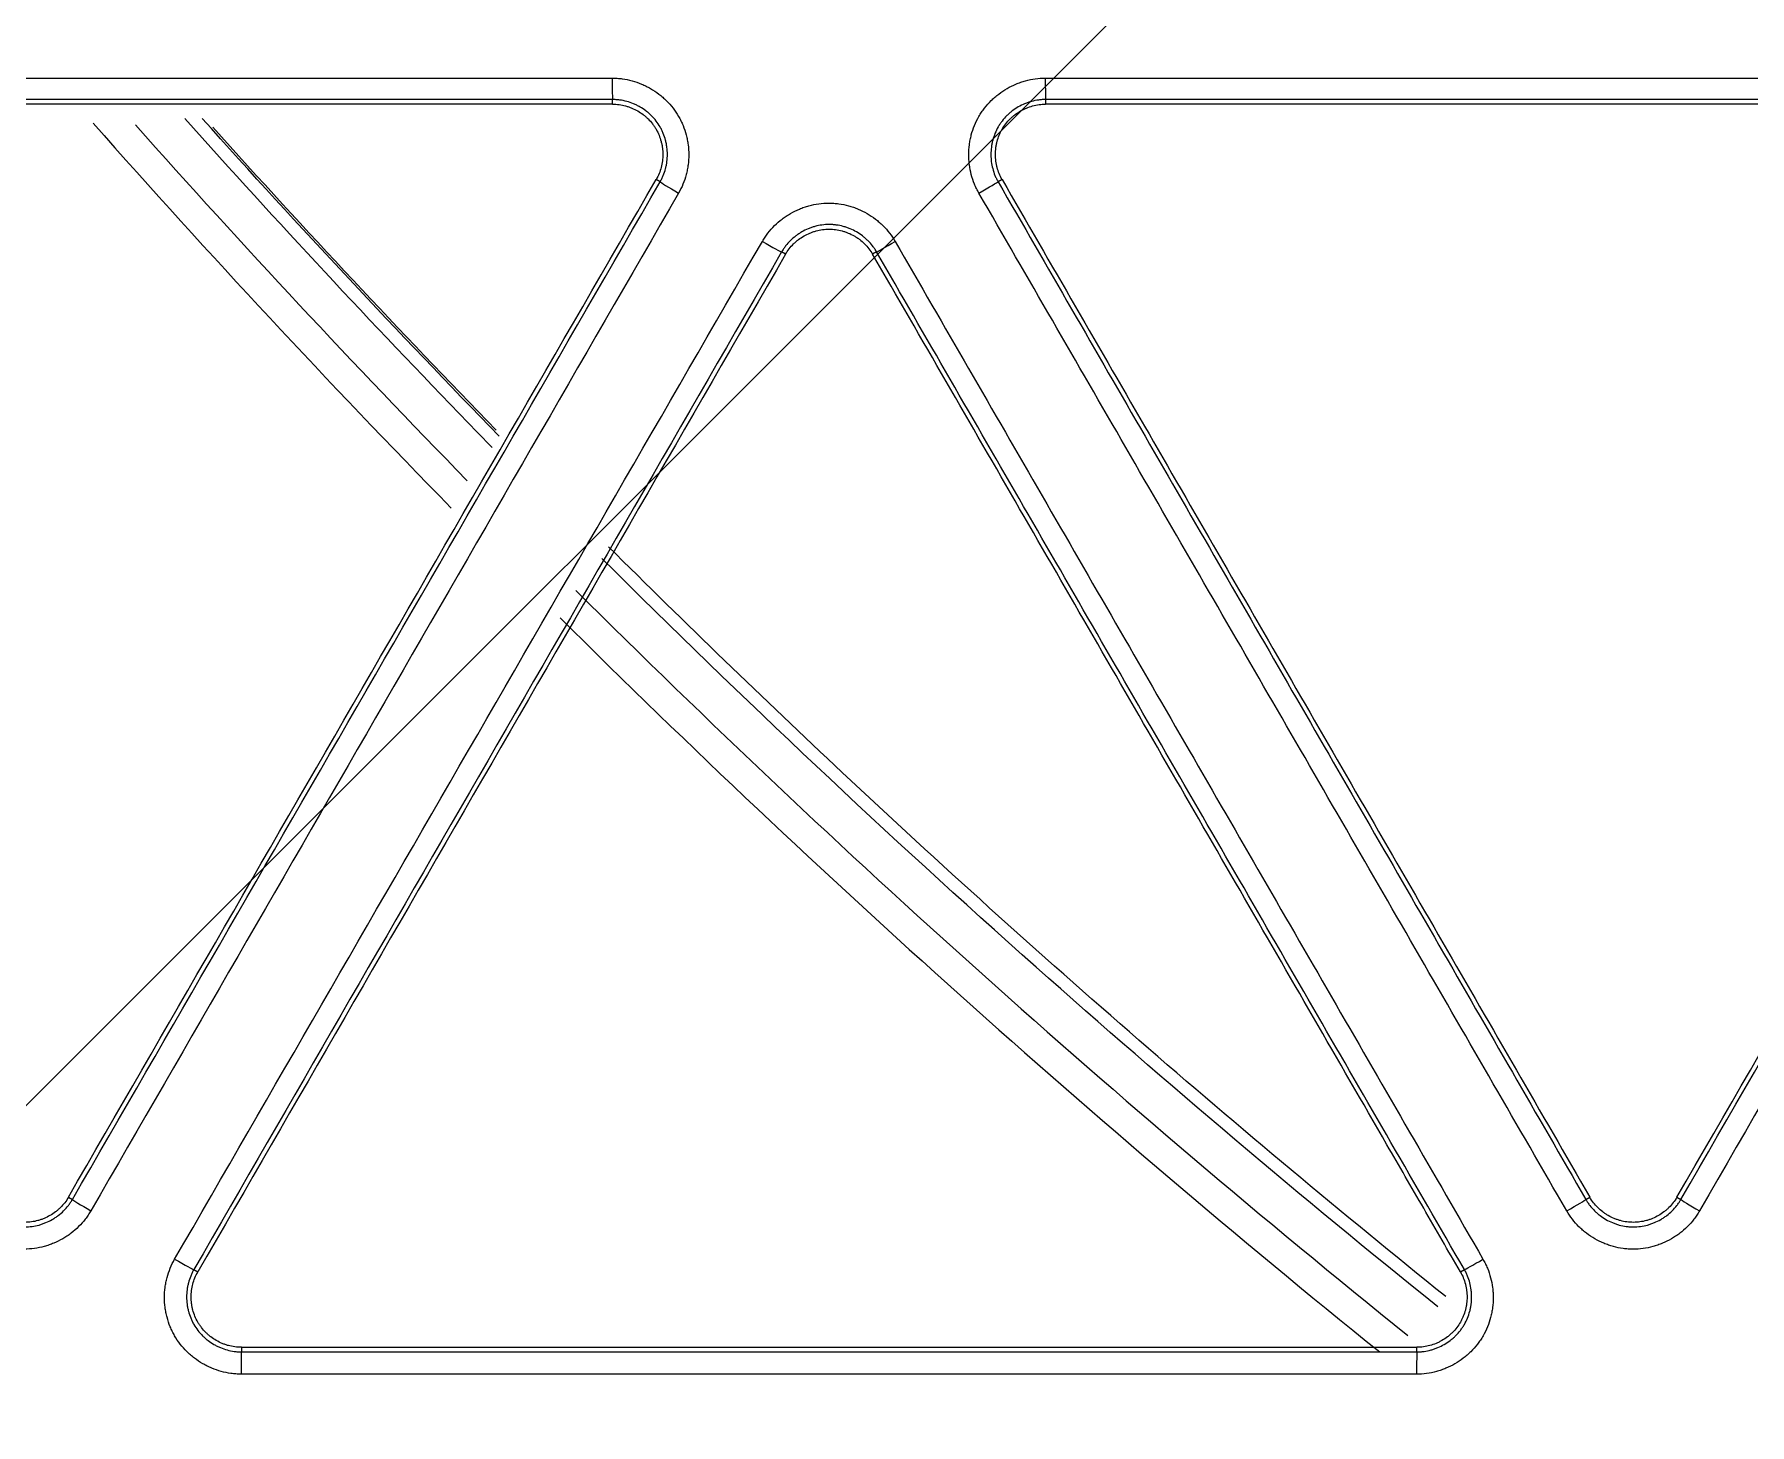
# Model space of a CAD drawing. Header units: inches. Extents: x 405346 to 489838, y -25612 to 14934.
# Drawn here: x 467069.49 to 467106.81, y 4139.52 to 4169.78 of the extents above; entities that cross this region are included whole.
import ezdxf

# ---------------------------------------------------------------- set-up
doc = ezdxf.new("R2010")
doc.units = ezdxf.units.IN
doc.header["$LTSCALE"] = 200
doc.header["$MEASUREMENT"] = 0
doc.layers.add('SS-EQ', color=2, linetype='Continuous', lineweight=20)

# ---------------------------------------------------------------- blocks, each defined once
blk = doc.blocks.new('4way무풍')
at = {"layer": 'SS-EQ'}
for p, q in [((330.224, 330.224), (-339.635, -339.635)), ((-162.196, -153.166), (-162.196, -153.066)), ((-152.774, -153.066), (-152.774, -153.166)), ((-161.162, -154.858), (-161.249, -154.808)), ((-153.722, -154.808), (-153.808, -154.857)), ((-158.433, -156.433), (-158.52, -156.383)), ((-156.451, -156.383), (-156.538, -156.433)), ((-174.036, -176.956), (-173.949, -177.006)), ((-141.021, -177.006), (-140.935, -176.956)), ((-139.039, -176.956), (-138.953, -177.006)), ((-171.307, -178.532), (-171.221, -178.582)), ((-143.75, -178.582), (-143.664, -178.532)), ((-170.273, -180.223), (-170.273, -180.323)), ((-144.698, -180.323), (-144.698, -180.223))]:
    blk.add_line(p, q, dxfattribs=at)
for radius, start, end in [(231.709, 221.51543, 224.34417), (231.045, 221.67318, 224.29941), (229.825, 221.96221, 224.21317), (231.045, 225.13289, 231.16128), (231.709, 225.17552, 231.09945)]:
    blk.add_arc((0, 0), radius, start, end, dxfattribs=at)
for centre, major_axis, ratio, start_param, end_param in [((-162.196, -152.593), (0, -0.474), 0.018852, 4.727736, 6.248273), ((-152.774, -152.592), (0, -0.474), 0.016827, 4.729228, 6.248274), ((-160.752, -155.094), (-0.41, 0.237), 0.022999, 0.034916, 1.563141), ((-154.218, -155.094), (0.41, 0.237), 0.006472, 4.689333, 6.248278), ((-158.929, -156.146), (0.41, -0.237), 0.02316, 4.705478, 6.248269), ((-156.041, -156.146), (-0.41, -0.237), 0.006305, 0.034907, 1.547587), ((-173.539, -177.243), (0.41, -0.237), 0.025071, 3.17651, 4.706839), ((-141.431, -177.242), (-0.41, -0.237), 0.016122, 1.549349, 3.106682), ((-138.543, -177.242), (0.41, -0.237), 0.026772, 3.176512, 4.716071), ((-171.717, -178.295), (-0.41, 0.237), 0.025261, 1.56605, 3.106675), ((-143.254, -178.295), (-0.41, -0.237), 0.016116, 0.034911, 1.549269), ((-170.273, -180.796), (0, -0.474), 0.015983, 3.17675, 4.732763), ((-144.698, -180.796), (0, -0.474), 0.010445, 3.176469, 4.737544)]:
    blk.add_ellipse(centre, major_axis=major_axis, ratio=ratio, start_param=start_param, end_param=end_param, dxfattribs=at)
for points, knots in [([(-0.032, -346.294), (-6.969, -346.294), (-13.906, -346.294), (-27.78, -346.294), (-34.717, -346.294), (-55.528, -346.294), (-69.403, -346.294), (-97.151, -346.294), (-111.025, -346.294), (-138.774, -346.294), (-152.648, -346.294), (-180.396, -346.294), (-194.27, -346.294), (-215.082, -346.294), (-222.019, -346.294), (-235.893, -346.294), (-242.83, -346.294), (-253.236, -346.294), (-256.704, -346.293), (-263.641, -346.293), (-267.11, -346.294), (-272.313, -346.294), (-274.047, -346.294), (-276.648, -346.294), (-277.515, -346.294), (-279.25, -346.294), (-280.117, -346.293), (-281.418, -346.293), (-281.851, -346.293), (-282.718, -346.293), (-283.152, -346.293), (-283.802, -346.293), (-284.019, -346.294), (-284.453, -346.294), (-284.669, -346.294), (-285.103, -346.294), (-285.32, -346.293), (-285.753, -346.291), (-285.97, -346.288), (-286.62, -346.277), (-287.053, -346.265), (-287.92, -346.232), (-288.353, -346.21), (-289.653, -346.133), (-290.519, -346.062), (-291.817, -345.929), (-292.25, -345.88), (-292.899, -345.799), (-293.116, -345.771), (-293.548, -345.713), (-294.627, -345.561), (-295.697, -345.382), (-298.249, -344.898), (-299.929, -344.504), (-302.417, -343.81), (-304.065, -343.313), (-305.692, -342.746), (-308.116, -341.843), (-309.711, -341.172), (-311.481, -340.336), (-311.677, -340.242), (-312.069, -340.051), (-312.265, -339.955), (-312.85, -339.663), (-313.238, -339.464), (-314.393, -338.857), (-315.91, -338.018), (-317.384, -337.119), (-318.837, -336.19), (-319.553, -335.711), (-320.962, -334.724), (-322.351, -333.708), (-324.369, -332.095), (-326.323, -330.394), (-327.582, -329.2), (-328.355, -328.435), (-328.586, -328.204), (-328.815, -327.971), (-328.968, -327.815), (-329.044, -327.737), (-329.423, -327.345), (-329.723, -327.029), (-330.61, -326.073), (-331.762, -324.777), (-333.398, -322.77), (-334.43, -321.391), (-335.932, -319.291), (-336.873, -317.851), (-338.196, -315.627), (-339.047, -314.124), (-339.838, -312.58), (-340.313, -311.601), (-340.454, -311.306), (-340.593, -311.01), (-340.685, -310.813), (-340.731, -310.713), (-340.958, -310.218), (-341.135, -309.821), (-341.654, -308.624), (-342.309, -307.019), (-343.186, -304.583), (-343.7, -302.939), (-344.419, -300.46), (-344.828, -298.788), (-345.336, -296.251), (-345.487, -295.401), (-345.755, -293.691), (-345.871, -292.831), (-345.994, -291.749), (-346.017, -291.533), (-346.062, -291.099), (-346.083, -290.882), (-346.143, -290.23), (-346.178, -289.796), (-346.239, -288.927), (-346.265, -288.493), (-346.307, -287.624), (-346.324, -287.19), (-346.342, -286.538), (-346.347, -286.321), (-346.354, -285.886), (-346.356, -285.669), (-346.359, -285.235), (-346.359, -285.017), (-346.359, -284.583), (-346.359, -284.366), (-346.358, -283.714), (-346.358, -283.28), (-346.358, -282.411), (-346.358, -281.976), (-346.358, -280.673), (-346.358, -279.804), (-346.359, -278.066), (-346.359, -277.197), (-346.359, -274.59), (-346.359, -272.852), (-346.358, -264.163), (-346.358, -257.211), (-346.359, -236.356), (-346.359, -222.453), (-346.359, -194.646), (-346.359, -180.743), (-346.359, -152.936), (-346.359, -139.033), (-346.359, -111.226), (-346.359, -69.517), (-346.359, -27.807), (-346.359, 0)], [0, 0, 0, 0, 0.03125, 0.03125, 0.0625, 0.0625, 0.125, 0.125, 0.1875, 0.1875, 0.25, 0.25, 0.3125, 0.3125, 0.34375, 0.34375, 0.375, 0.375, 0.390625, 0.390625, 0.40625, 0.40625, 0.414063, 0.414063, 0.417969, 0.417969, 0.421875, 0.421875, 0.423828, 0.423828, 0.425781, 0.425781, 0.426758, 0.426758, 0.427734, 0.427734, 0.428711, 0.428711, 0.429688, 0.429688, 0.431641, 0.431641, 0.433594, 0.433594, 0.4375, 0.4375, 0.439453, 0.439453, 0.44043, 0.44043, 0.441406, 0.445313, 0.445313, 0.453125, 0.453125, 0.457031, 0.460938, 0.460938, 0.46875, 0.46875, 0.469727, 0.469727, 0.470703, 0.470703, 0.472656, 0.472656, 0.476563, 0.480469, 0.480469, 0.484375, 0.484375, 0.488281, 0.492188, 0.496094, 0.5, 0.5, 0.500977, 0.501465, 0.501465, 0.501953, 0.501953, 0.503906, 0.503906, 0.507813, 0.511719, 0.515625, 0.515625, 0.523438, 0.523438, 0.527344, 0.53125, 0.53125, 0.532227, 0.532715, 0.532715, 0.533203, 0.533203, 0.535156, 0.535156, 0.539063, 0.542969, 0.546875, 0.546875, 0.554688, 0.554688, 0.558594, 0.558594, 0.5625, 0.5625, 0.563477, 0.563477, 0.564453, 0.564453, 0.566406, 0.566406, 0.568359, 0.568359, 0.570313, 0.570313, 0.571289, 0.571289, 0.572266, 0.572266, 0.573242, 0.573242, 0.574219, 0.574219, 0.576172, 0.576172, 0.578125, 0.578125, 0.582031, 0.582031, 0.585938, 0.585938, 0.59375, 0.59375, 0.625, 0.625, 0.6875, 0.6875, 0.75, 0.75, 0.8125, 0.8125, 0.875, 1, 1, 1, 1]), ([(-345.164, 0), (-345.164, -27.72), (-345.163, -69.3), (-345.162, -110.879), (-345.161, -138.599), (-345.16, -152.459), (-345.158, -180.179), (-345.157, -194.038), (-345.154, -221.758), (-345.152, -235.618), (-345.147, -256.408), (-345.146, -263.338), (-345.145, -272), (-345.144, -273.733), (-345.144, -276.331), (-345.144, -277.198), (-345.143, -278.93), (-345.142, -279.796), (-345.142, -281.096), (-345.141, -281.529), (-345.141, -282.395), (-345.141, -282.828), (-345.141, -283.694), (-345.141, -284.128), (-345.14, -284.777), (-345.139, -284.994), (-345.136, -285.427), (-345.134, -285.643), (-345.124, -286.293), (-345.113, -286.726), (-345.08, -287.592), (-345.06, -288.025), (-345.009, -288.891), (-344.978, -289.324), (-344.926, -289.973), (-344.898, -290.298), (-344.868, -290.623), (-344.847, -290.839), (-344.836, -290.947), (-344.736, -291.92), (-344.629, -292.78), (-344.379, -294.49), (-344.236, -295.341), (-343.754, -297.876), (-343.361, -299.547), (-342.665, -302.025), (-342.166, -303.667), (-341.312, -306.101), (-340.67, -307.704), (-340.162, -308.899), (-339.901, -309.494), (-339.629, -310.087), (-339.446, -310.481), (-339.353, -310.678), (-338.885, -311.657), (-338.495, -312.43), (-337.684, -313.955), (-337.263, -314.706), (-336.391, -316.189), (-335.94, -316.919), (-335.007, -318.36), (-334.525, -319.069), (-333.532, -320.468), (-332.508, -321.846), (-330.881, -323.85), (-329.735, -325.144), (-328.853, -326.098), (-328.555, -326.413), (-328.177, -326.804), (-328.101, -326.882), (-327.949, -327.038), (-327.721, -327.27), (-327.491, -327.501), (-326.721, -328.264), (-325.466, -329.454), (-323.518, -331.15), (-321.504, -332.756), (-320.119, -333.767), (-318.711, -334.749), (-317.997, -335.224), (-316.546, -336.146), (-315.81, -336.593), (-314.315, -337.455), (-313.557, -337.871), (-312.595, -338.371), (-312.305, -338.52), (-312.014, -338.667), (-311.819, -338.764), (-311.722, -338.813), (-311.235, -339.053), (-310.844, -339.241), (-309.666, -339.791), (-308.875, -340.139), (-307.283, -340.8), (-305.68, -341.425), (-303.244, -342.258), (-301.598, -342.743), (-299.114, -343.417), (-297.436, -343.797), (-294.888, -344.259), (-294.033, -344.395), (-292.957, -344.543), (-292.742, -344.571), (-292.31, -344.625), (-291.663, -344.704), (-291.015, -344.771), (-289.72, -344.892), (-288.856, -344.954), (-287.56, -345.019), (-287.128, -345.036), (-286.48, -345.054), (-286.264, -345.059), (-285.831, -345.067), (-285.615, -345.069), (-285.183, -345.073), (-284.967, -345.074), (-284.534, -345.075), (-284.318, -345.075), (-283.67, -345.076), (-283.237, -345.076), (-282.589, -345.076), (-282.373, -345.076), (-281.94, -345.076), (-281.724, -345.076), (-281.075, -345.076), (-280.643, -345.077), (-279.346, -345.077), (-278.481, -345.078), (-276.752, -345.079), (-275.887, -345.079), (-273.293, -345.079), (-271.563, -345.08), (-262.916, -345.081), (-255.998, -345.082), (-242.162, -345.085), (-235.244, -345.086), (-221.408, -345.089), (-214.49, -345.09), (-193.736, -345.092), (-179.9, -345.094), (-152.228, -345.096), (-138.392, -345.096), (-110.72, -345.097), (-96.884, -345.098), (-69.212, -345.098), (-55.376, -345.099), (-34.622, -345.099), (-27.704, -345.099), (-13.868, -345.099), (-6.95, -345.099), (-0.032, -345.099)], [0, 0, 0, 0, 0.125, 0.1875, 0.1875, 0.25, 0.25, 0.3125, 0.3125, 0.375, 0.375, 0.40625, 0.40625, 0.414063, 0.414063, 0.417969, 0.417969, 0.421875, 0.421875, 0.423828, 0.423828, 0.425781, 0.425781, 0.427734, 0.427734, 0.428711, 0.428711, 0.429688, 0.429688, 0.431641, 0.431641, 0.433594, 0.433594, 0.435547, 0.435547, 0.436523, 0.437012, 0.437012, 0.4375, 0.4375, 0.441406, 0.441406, 0.445313, 0.445313, 0.453125, 0.453125, 0.457031, 0.460938, 0.464844, 0.464844, 0.466797, 0.467773, 0.467773, 0.46875, 0.46875, 0.472656, 0.472656, 0.476563, 0.476563, 0.480469, 0.480469, 0.484375, 0.484375, 0.488281, 0.492188, 0.496094, 0.496094, 0.498047, 0.498047, 0.498535, 0.498535, 0.499023, 0.5, 0.5, 0.503906, 0.507813, 0.511719, 0.515625, 0.515625, 0.519531, 0.519531, 0.523438, 0.523438, 0.527344, 0.527344, 0.52832, 0.528809, 0.528809, 0.529297, 0.529297, 0.53125, 0.53125, 0.535156, 0.535156, 0.539063, 0.542969, 0.546875, 0.546875, 0.554688, 0.554688, 0.558594, 0.558594, 0.55957, 0.55957, 0.560547, 0.5625, 0.5625, 0.566406, 0.566406, 0.568359, 0.568359, 0.569336, 0.569336, 0.570313, 0.570313, 0.571289, 0.571289, 0.572266, 0.572266, 0.574219, 0.574219, 0.575195, 0.575195, 0.576172, 0.576172, 0.578125, 0.578125, 0.582031, 0.582031, 0.585938, 0.585938, 0.59375, 0.59375, 0.625, 0.625, 0.65625, 0.65625, 0.6875, 0.6875, 0.75, 0.75, 0.8125, 0.8125, 0.875, 0.875, 0.9375, 0.9375, 0.96875, 0.96875, 1, 1, 1, 1]), ([(-187.783, -152.598), (-186.717, -152.598), (-185.652, -152.598), (-183.52, -152.598), (-182.455, -152.598), (-179.257, -152.598), (-177.126, -152.599), (-170.731, -152.599), (-166.468, -152.599), (-162.205, -152.6)], [0, 0, 0, 0, 0.125, 0.125, 0.25, 0.25, 0.5, 0.5, 1, 1, 1, 1]), ([(-162.205, -152.6), (-162.168, -152.6), (-162.132, -152.601), (-162.058, -152.606), (-162.022, -152.61), (-161.914, -152.625), (-161.772, -152.654), (-161.635, -152.701), (-161.55, -152.736), (-161.534, -152.743), (-161.5, -152.759), (-161.451, -152.782), (-161.403, -152.808), (-161.309, -152.862), (-161.248, -152.903), (-161.162, -152.969), (-161.134, -152.992), (-161.092, -153.028), (-161.078, -153.04), (-161.052, -153.065), (-161.038, -153.078), (-160.974, -153.142), (-160.878, -153.25), (-160.797, -153.371), (-160.742, -153.466), (-160.725, -153.498), (-160.693, -153.564), (-160.678, -153.597), (-160.637, -153.698), (-160.614, -153.766), (-160.586, -153.871), (-160.578, -153.907), (-160.567, -153.96), (-160.564, -153.978), (-160.558, -154.014), (-160.556, -154.033), (-160.544, -154.123), (-160.535, -154.268), (-160.544, -154.413), (-160.555, -154.503), (-160.558, -154.521), (-160.564, -154.557), (-160.567, -154.575), (-160.578, -154.629), (-160.586, -154.665), (-160.614, -154.77), (-160.637, -154.839), (-160.692, -154.973), (-160.724, -155.038), (-160.76, -155.102)], [0, 0, 0, 0, 0.03125, 0.03125, 0.0625, 0.0625, 0.125, 0.1875, 0.1875, 0.203125, 0.203125, 0.21875, 0.25, 0.25, 0.3125, 0.3125, 0.34375, 0.34375, 0.359375, 0.359375, 0.375, 0.375, 0.4375, 0.5, 0.5, 0.53125, 0.53125, 0.5625, 0.5625, 0.625, 0.625, 0.65625, 0.65625, 0.671875, 0.671875, 0.6875, 0.6875, 0.75, 0.8125, 0.8125, 0.828125, 0.828125, 0.84375, 0.84375, 0.875, 0.875, 0.9375, 0.9375, 1, 1, 1, 1]), ([(-154.226, -155.102), (-154.245, -155.07), (-154.262, -155.038), (-154.294, -154.972), (-154.309, -154.939), (-154.351, -154.838), (-154.396, -154.701), (-154.424, -154.558), (-154.436, -154.467), (-154.438, -154.449), (-154.441, -154.413), (-154.446, -154.358), (-154.447, -154.303), (-154.447, -154.195), (-154.443, -154.122), (-154.429, -154.014), (-154.423, -153.978), (-154.412, -153.925), (-154.409, -153.907), (-154.4, -153.871), (-154.396, -153.853), (-154.373, -153.765), (-154.327, -153.628), (-154.263, -153.497), (-154.208, -153.402), (-154.189, -153.371), (-154.148, -153.311), (-154.127, -153.281), (-154.06, -153.195), (-154.012, -153.141), (-153.935, -153.064), (-153.895, -153.027), (-153.853, -152.992), (-153.825, -152.969), (-153.811, -152.958), (-153.738, -152.902), (-153.617, -152.822), (-153.487, -152.757), (-153.403, -152.722), (-153.386, -152.716), (-153.352, -152.703), (-153.335, -152.696), (-153.283, -152.678), (-153.248, -152.668), (-153.143, -152.639), (-153.072, -152.625), (-152.928, -152.605), (-152.856, -152.6), (-152.782, -152.6)], [0, 0, 0, 0, 0.03125, 0.03125, 0.0625, 0.0625, 0.125, 0.1875, 0.1875, 0.203125, 0.203125, 0.21875, 0.25, 0.25, 0.3125, 0.3125, 0.34375, 0.34375, 0.359375, 0.359375, 0.375, 0.375, 0.4375, 0.5, 0.5, 0.53125, 0.53125, 0.5625, 0.5625, 0.625, 0.625, 0.65625, 0.671875, 0.671875, 0.6875, 0.6875, 0.75, 0.8125, 0.8125, 0.828125, 0.828125, 0.84375, 0.84375, 0.875, 0.875, 0.9375, 0.9375, 1, 1, 1, 1]), ([(-152.782, -152.6), (-148.519, -152.601), (-144.257, -152.601), (-135.731, -152.602), (-131.468, -152.602), (-127.205, -152.602)], [0, 0, 0, 0, 0.5, 0.5, 1, 1, 1, 1]), ([(-162.196, -153.066), (-166.459, -153.066), (-170.722, -153.066), (-179.247, -153.066), (-183.509, -153.066), (-187.771, -153.066)], [0, 0, 0, 0, 0.5, 0.5, 1, 1, 1, 1]), ([(-162.196, -153.166), (-166.459, -153.166), (-170.722, -153.166), (-177.116, -153.166), (-179.247, -153.166), (-183.509, -153.166), (-185.64, -153.166), (-187.771, -153.166)], [0, 0, 0, 0, 0.5, 0.5, 0.75, 0.75, 1, 1, 1, 1]), ([(-161.162, -154.858), (-161.16, -154.855), (-161.159, -154.852), (-161.156, -154.846), (-161.151, -154.838), (-161.14, -154.818), (-161.119, -154.777), (-161.103, -154.741), (-161.074, -154.67), (-161.057, -154.62), (-161.037, -154.545), (-161.032, -154.519), (-161.022, -154.468), (-161.017, -154.442), (-161.007, -154.364), (-161.001, -154.261), (-161.007, -154.157), (-161.016, -154.092), (-161.018, -154.079), (-161.022, -154.053), (-161.029, -154.015), (-161.037, -153.977), (-161.057, -153.901), (-161.073, -153.852), (-161.103, -153.78), (-161.113, -153.756), (-161.136, -153.709), (-161.149, -153.686), (-161.188, -153.618), (-161.246, -153.532), (-161.315, -153.454), (-161.37, -153.399), (-161.39, -153.381), (-161.429, -153.347), (-161.45, -153.331), (-161.512, -153.283), (-161.555, -153.255), (-161.622, -153.216), (-161.657, -153.197), (-161.692, -153.18), (-161.716, -153.169), (-161.728, -153.164), (-161.788, -153.139), (-161.887, -153.105), (-161.988, -153.084), (-162.065, -153.073), (-162.091, -153.071), (-162.131, -153.068), (-162.144, -153.067), (-162.164, -153.067), (-162.173, -153.066), (-162.183, -153.066), (-162.19, -153.066), (-162.193, -153.066), (-162.196, -153.066)], [0, 0, 0, 0, 0.003906, 0.003906, 0.007812, 0.015625, 0.03125, 0.0625, 0.0625, 0.125, 0.125, 0.15625, 0.15625, 0.1875, 0.1875, 0.25, 0.3125, 0.3125, 0.328125, 0.328125, 0.34375, 0.375, 0.375, 0.4375, 0.4375, 0.46875, 0.46875, 0.5, 0.5, 0.5625, 0.625, 0.625, 0.65625, 0.65625, 0.6875, 0.6875, 0.75, 0.75, 0.78125, 0.796875, 0.796875, 0.8125, 0.8125, 0.875, 0.9375, 0.9375, 0.96875, 0.96875, 0.984375, 0.984375, 0.992187, 0.996094, 0.996094, 1, 1, 1, 1]), ([(-162.196, -153.166), (-162.148, -153.166), (-162.101, -153.17), (-162.007, -153.182), (-161.96, -153.192), (-161.891, -153.211), (-161.868, -153.218), (-161.823, -153.234), (-161.8, -153.242), (-161.734, -153.27), (-161.649, -153.312), (-161.57, -153.365), (-161.522, -153.401), (-161.512, -153.409), (-161.494, -153.424), (-161.466, -153.447), (-161.44, -153.471), (-161.389, -153.521), (-161.358, -153.557), (-161.314, -153.613), (-161.3, -153.632), (-161.273, -153.672), (-161.261, -153.693), (-161.225, -153.755), (-161.183, -153.84), (-161.153, -153.931), (-161.135, -154), (-161.129, -154.024), (-161.12, -154.071), (-161.116, -154.094), (-161.107, -154.165), (-161.104, -154.213), (-161.104, -154.284), (-161.105, -154.308), (-161.108, -154.355), (-161.11, -154.379), (-161.119, -154.451), (-161.137, -154.544), (-161.167, -154.634), (-161.203, -154.723), (-161.225, -154.766), (-161.249, -154.808)], [0, 0, 0, 0, 0.0625, 0.0625, 0.125, 0.125, 0.15625, 0.15625, 0.1875, 0.1875, 0.25, 0.3125, 0.3125, 0.328125, 0.328125, 0.34375, 0.375, 0.375, 0.4375, 0.4375, 0.46875, 0.46875, 0.5, 0.5, 0.5625, 0.625, 0.625, 0.65625, 0.65625, 0.6875, 0.6875, 0.75, 0.75, 0.78125, 0.78125, 0.8125, 0.8125, 0.875, 0.9375, 0.9375, 1, 1, 1, 1]), ([(-152.774, -153.066), (-152.778, -153.066), (-152.781, -153.066), (-152.788, -153.066), (-152.797, -153.066), (-152.82, -153.067), (-152.866, -153.069), (-152.905, -153.073), (-152.982, -153.084), (-153.032, -153.094), (-153.108, -153.115), (-153.133, -153.122), (-153.182, -153.139), (-153.207, -153.149), (-153.279, -153.179), (-153.372, -153.225), (-153.458, -153.283), (-153.51, -153.322), (-153.521, -153.33), (-153.541, -153.347), (-153.571, -153.372), (-153.6, -153.399), (-153.655, -153.453), (-153.689, -153.492), (-153.737, -153.554), (-153.752, -153.575), (-153.781, -153.618), (-153.795, -153.64), (-153.834, -153.708), (-153.857, -153.755), (-153.896, -153.851), (-153.913, -153.9), (-153.933, -153.976), (-153.938, -154.001), (-153.948, -154.053), (-153.953, -154.079), (-153.962, -154.156), (-153.966, -154.208), (-153.966, -154.286), (-153.965, -154.312), (-153.962, -154.351), (-153.961, -154.364), (-153.959, -154.39), (-153.958, -154.403), (-153.949, -154.468), (-153.93, -154.57), (-153.897, -154.668), (-153.868, -154.74), (-153.857, -154.764), (-153.84, -154.8), (-153.834, -154.811), (-153.824, -154.829), (-153.82, -154.837), (-153.815, -154.846), (-153.812, -154.852), (-153.81, -154.855), (-153.808, -154.857)], [0, 0, 0, 0, 0.003906, 0.003906, 0.007813, 0.015625, 0.03125, 0.0625, 0.0625, 0.125, 0.125, 0.15625, 0.15625, 0.1875, 0.1875, 0.25, 0.3125, 0.3125, 0.328125, 0.328125, 0.34375, 0.375, 0.375, 0.4375, 0.4375, 0.46875, 0.46875, 0.5, 0.5, 0.5625, 0.5625, 0.625, 0.625, 0.65625, 0.65625, 0.6875, 0.6875, 0.75, 0.75, 0.78125, 0.78125, 0.796875, 0.796875, 0.8125, 0.8125, 0.875, 0.9375, 0.9375, 0.96875, 0.96875, 0.984375, 0.984375, 0.992188, 0.996094, 0.996094, 1, 1, 1, 1]), ([(-153.722, -154.808), (-153.746, -154.766), (-153.767, -154.723), (-153.803, -154.635), (-153.818, -154.59), (-153.836, -154.521), (-153.841, -154.498), (-153.851, -154.45), (-153.854, -154.427), (-153.863, -154.356), (-153.869, -154.261), (-153.863, -154.166), (-153.856, -154.106), (-153.854, -154.094), (-153.85, -154.07), (-153.844, -154.035), (-153.836, -154), (-153.818, -153.931), (-153.803, -153.886), (-153.776, -153.82), (-153.767, -153.799), (-153.746, -153.756), (-153.734, -153.734), (-153.698, -153.672), (-153.645, -153.593), (-153.582, -153.522), (-153.531, -153.471), (-153.513, -153.455), (-153.477, -153.424), (-153.459, -153.408), (-153.402, -153.365), (-153.362, -153.339), (-153.3, -153.303), (-153.279, -153.292), (-153.237, -153.271), (-153.215, -153.261), (-153.148, -153.233), (-153.058, -153.202), (-152.965, -153.183), (-152.871, -153.17), (-152.823, -153.166), (-152.774, -153.166)], [0, 0, 0, 0, 0.0625, 0.0625, 0.125, 0.125, 0.15625, 0.15625, 0.1875, 0.1875, 0.25, 0.3125, 0.3125, 0.328125, 0.328125, 0.34375, 0.375, 0.375, 0.4375, 0.4375, 0.46875, 0.46875, 0.5, 0.5, 0.5625, 0.625, 0.625, 0.65625, 0.65625, 0.6875, 0.6875, 0.75, 0.75, 0.78125, 0.78125, 0.8125, 0.8125, 0.875, 0.9375, 0.9375, 1, 1, 1, 1]), ([(-127.2, -153.066), (-131.462, -153.066), (-135.725, -153.066), (-144.25, -153.066), (-148.512, -153.066), (-152.774, -153.066)], [0, 0, 0, 0, 0.5, 0.5, 1, 1, 1, 1]), ([(-127.2, -153.166), (-131.462, -153.166), (-135.725, -153.166), (-144.25, -153.166), (-148.512, -153.166), (-152.774, -153.166)], [0, 0, 0, 0, 0.5, 0.5, 1, 1, 1, 1]), ([(-164.815, -160.642), (-164.99, -160.462), (-165.165, -160.282), (-167.439, -157.934), (-169.495, -155.725), (-171.506, -153.477)], [0, 0, 0, 0, 0.076856, 0.076856, 1, 1, 1, 1]), ([(-153.808, -154.857), (-152.743, -156.703), (-151.677, -158.549), (-149.546, -162.241), (-148.48, -164.086), (-146.349, -167.778), (-145.283, -169.623), (-143.685, -172.392), (-143.152, -173.315), (-142.087, -175.16), (-141.554, -176.083), (-141.021, -177.006)], [0, 0, 0, 0, 0.25, 0.25, 0.5, 0.5, 0.75, 0.75, 0.875, 0.875, 1, 1, 1, 1]), ([(-153.722, -154.808), (-152.657, -156.654), (-151.591, -158.499), (-149.46, -162.191), (-148.394, -164.037), (-146.263, -167.728), (-145.197, -169.574), (-143.599, -172.342), (-143.066, -173.265), (-142, -175.111), (-141.468, -176.033), (-140.935, -176.956)], [0, 0, 0, 0, 0.25, 0.25, 0.5, 0.5, 0.75, 0.75, 0.875, 0.875, 1, 1, 1, 1]), ([(-141.436, -177.254), (-141.969, -176.331), (-142.502, -175.408), (-143.568, -173.562), (-144.101, -172.639), (-145.699, -169.87), (-146.765, -168.024), (-148.897, -164.332), (-149.963, -162.486), (-152.095, -158.794), (-153.16, -156.948), (-154.226, -155.102)], [0, 0, 0, 0, 0.125, 0.125, 0.25, 0.25, 0.5, 0.5, 0.75, 0.75, 1, 1, 1, 1]), ([(-158.938, -156.154), (-158.919, -156.122), (-158.9, -156.091), (-158.859, -156.03), (-158.838, -156.001), (-158.771, -155.915), (-158.675, -155.806), (-158.565, -155.711), (-158.493, -155.655), (-158.478, -155.645), (-158.448, -155.623), (-158.403, -155.592), (-158.357, -155.564), (-158.262, -155.509), (-158.197, -155.477), (-158.097, -155.435), (-158.063, -155.422), (-158.011, -155.404), (-157.994, -155.399), (-157.959, -155.388), (-157.941, -155.383), (-157.853, -155.359), (-157.711, -155.33), (-157.566, -155.32), (-157.457, -155.32), (-157.42, -155.322), (-157.347, -155.327), (-157.311, -155.33), (-157.203, -155.345), (-157.132, -155.359), (-157.027, -155.388), (-156.993, -155.398), (-156.941, -155.416), (-156.924, -155.422), (-156.89, -155.435), (-156.872, -155.442), (-156.788, -155.477), (-156.658, -155.542), (-156.537, -155.622), (-156.465, -155.678), (-156.45, -155.689), (-156.422, -155.712), (-156.408, -155.724), (-156.367, -155.76), (-156.34, -155.785), (-156.263, -155.862), (-156.215, -155.916), (-156.126, -156.03), (-156.086, -156.091), (-156.049, -156.154)], [0, 0, 0, 0, 0.03125, 0.03125, 0.0625, 0.0625, 0.125, 0.1875, 0.1875, 0.203125, 0.203125, 0.21875, 0.25, 0.25, 0.3125, 0.3125, 0.34375, 0.34375, 0.359375, 0.359375, 0.375, 0.375, 0.4375, 0.5, 0.5, 0.53125, 0.53125, 0.5625, 0.5625, 0.625, 0.625, 0.65625, 0.65625, 0.671875, 0.671875, 0.6875, 0.6875, 0.75, 0.8125, 0.8125, 0.828125, 0.828125, 0.84375, 0.84375, 0.875, 0.875, 0.9375, 0.9375, 1, 1, 1, 1]), ([(-156.451, -156.383), (-156.452, -156.38), (-156.454, -156.377), (-156.457, -156.372), (-156.462, -156.363), (-156.474, -156.344), (-156.499, -156.305), (-156.522, -156.274), (-156.57, -156.212), (-156.604, -156.174), (-156.66, -156.119), (-156.679, -156.101), (-156.718, -156.067), (-156.739, -156.05), (-156.801, -156.003), (-156.887, -155.945), (-156.981, -155.899), (-157.041, -155.874), (-157.053, -155.869), (-157.078, -155.859), (-157.115, -155.846), (-157.152, -155.835), (-157.227, -155.814), (-157.278, -155.804), (-157.355, -155.793), (-157.381, -155.79), (-157.433, -155.787), (-157.459, -155.786), (-157.538, -155.786), (-157.589, -155.79), (-157.692, -155.804), (-157.743, -155.814), (-157.818, -155.835), (-157.844, -155.843), (-157.893, -155.86), (-157.917, -155.869), (-157.989, -155.899), (-158.036, -155.922), (-158.103, -155.961), (-158.136, -155.982), (-158.169, -156.004), (-158.19, -156.019), (-158.201, -156.027), (-158.253, -156.066), (-158.331, -156.135), (-158.4, -156.212), (-158.448, -156.274), (-158.463, -156.295), (-158.485, -156.327), (-158.492, -156.338), (-158.503, -156.355), (-158.508, -156.364), (-158.513, -156.372), (-158.516, -156.378), (-158.518, -156.381), (-158.52, -156.383)], [0, 0, 0, 0, 0.003906, 0.003906, 0.007813, 0.015625, 0.03125, 0.0625, 0.0625, 0.125, 0.125, 0.15625, 0.15625, 0.1875, 0.1875, 0.25, 0.3125, 0.3125, 0.328125, 0.328125, 0.34375, 0.375, 0.375, 0.4375, 0.4375, 0.46875, 0.46875, 0.5, 0.5, 0.5625, 0.5625, 0.625, 0.625, 0.65625, 0.65625, 0.6875, 0.6875, 0.75, 0.75, 0.78125, 0.796875, 0.796875, 0.8125, 0.8125, 0.875, 0.9375, 0.9375, 0.96875, 0.96875, 0.984375, 0.984375, 0.992188, 0.996094, 0.996094, 1, 1, 1, 1]), ([(-158.433, -156.433), (-158.409, -156.392), (-158.382, -156.352), (-158.324, -156.277), (-158.293, -156.242), (-158.242, -156.191), (-158.224, -156.175), (-158.188, -156.144), (-158.169, -156.128), (-158.112, -156.085), (-158.033, -156.032), (-157.948, -155.99), (-157.892, -155.967), (-157.881, -155.962), (-157.859, -155.954), (-157.825, -155.941), (-157.791, -155.931), (-157.722, -155.912), (-157.676, -155.902), (-157.605, -155.893), (-157.582, -155.89), (-157.534, -155.887), (-157.51, -155.886), (-157.438, -155.886), (-157.343, -155.893), (-157.25, -155.912), (-157.18, -155.931), (-157.157, -155.938), (-157.112, -155.953), (-157.09, -155.962), (-157.024, -155.989), (-156.981, -156.01), (-156.919, -156.046), (-156.889, -156.065), (-156.859, -156.085), (-156.84, -156.099), (-156.83, -156.106), (-156.782, -156.143), (-156.71, -156.205), (-156.647, -156.276), (-156.589, -156.352), (-156.562, -156.392), (-156.538, -156.433)], [0, 0, 0, 0, 0.0625, 0.0625, 0.125, 0.125, 0.15625, 0.15625, 0.1875, 0.1875, 0.25, 0.3125, 0.3125, 0.328125, 0.328125, 0.34375, 0.375, 0.375, 0.4375, 0.4375, 0.46875, 0.46875, 0.5, 0.5, 0.5625, 0.625, 0.625, 0.65625, 0.65625, 0.6875, 0.6875, 0.75, 0.75, 0.78125, 0.796875, 0.796875, 0.8125, 0.8125, 0.875, 0.9375, 0.9375, 1, 1, 1, 1]), ([(-156.049, -156.154), (-154.983, -158), (-153.917, -159.846), (-151.785, -163.539), (-150.719, -165.385), (-148.588, -169.077), (-147.522, -170.923), (-145.923, -173.691), (-145.39, -174.614), (-144.324, -176.46), (-143.791, -177.383), (-143.259, -178.306)], [0, 0, 0, 0, 0.25, 0.25, 0.5, 0.5, 0.75, 0.75, 0.875, 0.875, 1, 1, 1, 1]), ([(-143.75, -178.582), (-144.017, -178.12), (-144.283, -177.659), (-144.816, -176.736), (-145.082, -176.275), (-145.881, -174.891), (-146.414, -173.968), (-148.013, -171.199), (-149.078, -169.354), (-151.209, -165.662), (-152.275, -163.816), (-154.406, -160.125), (-155.472, -158.279), (-156.538, -156.433)], [0, 0, 0, 0, 0.0625, 0.0625, 0.125, 0.125, 0.25, 0.25, 0.5, 0.5, 0.75, 0.75, 1, 1, 1, 1]), ([(-143.664, -178.532), (-144.196, -177.609), (-144.729, -176.686), (-145.795, -174.84), (-146.327, -173.918), (-147.926, -171.149), (-148.991, -169.303), (-151.123, -165.612), (-152.188, -163.766), (-154.32, -160.075), (-155.385, -158.229), (-156.451, -156.383)], [0, 0, 0, 0, 0.125, 0.125, 0.25, 0.25, 0.5, 0.5, 0.75, 0.75, 1, 1, 1, 1]), ([(-144.241, -179.343), (-147.215, -176.952), (-150.129, -174.486), (-156.213, -169.073), (-159.365, -166.106), (-162.43, -163.052)], [0, 0, 0, 0, 0.46863, 0.46863, 1, 1, 1, 1]), ([(-144.07, -179.118), (-148.589, -175.483), (-154.75, -170.131), (-160.615, -164.461), (-162.284, -162.798)], [0, 0, 0, 0, 0.711123, 1, 1, 1, 1]), ([(-173.547, -177.252), (-173.566, -177.283), (-173.585, -177.314), (-173.626, -177.375), (-173.647, -177.405), (-173.714, -177.491), (-173.81, -177.599), (-173.92, -177.695), (-173.993, -177.75), (-174.007, -177.761), (-174.037, -177.782), (-174.082, -177.813), (-174.129, -177.842), (-174.223, -177.896), (-174.288, -177.929), (-174.388, -177.97), (-174.422, -177.983), (-174.474, -178.001), (-174.492, -178.007), (-174.527, -178.018), (-174.544, -178.023), (-174.632, -178.047), (-174.774, -178.075), (-174.919, -178.085), (-175.028, -178.085), (-175.065, -178.084), (-175.138, -178.079), (-175.174, -178.075), (-175.282, -178.061), (-175.353, -178.046), (-175.458, -178.018), (-175.492, -178.007), (-175.544, -177.989), (-175.561, -177.983), (-175.596, -177.97), (-175.613, -177.963), (-175.697, -177.928), (-175.827, -177.864), (-175.948, -177.783), (-176.02, -177.728), (-176.035, -177.717), (-176.063, -177.694), (-176.077, -177.682), (-176.118, -177.646), (-176.145, -177.621), (-176.223, -177.544), (-176.27, -177.49), (-176.359, -177.375), (-176.4, -177.315), (-176.436, -177.251)], [0, 0, 0, 0, 0.03125, 0.03125, 0.0625, 0.0625, 0.125, 0.1875, 0.1875, 0.203125, 0.203125, 0.21875, 0.25, 0.25, 0.3125, 0.3125, 0.34375, 0.34375, 0.359375, 0.359375, 0.375, 0.375, 0.4375, 0.5, 0.5, 0.53125, 0.53125, 0.5625, 0.5625, 0.625, 0.625, 0.65625, 0.65625, 0.671875, 0.671875, 0.6875, 0.6875, 0.75, 0.8125, 0.8125, 0.828125, 0.828125, 0.84375, 0.84375, 0.875, 0.875, 0.9375, 0.9375, 1, 1, 1, 1]), ([(-176.018, -177.006), (-176.016, -177.009), (-176.014, -177.012), (-176.011, -177.017), (-176.006, -177.026), (-175.994, -177.045), (-175.969, -177.083), (-175.946, -177.115), (-175.899, -177.177), (-175.864, -177.215), (-175.809, -177.27), (-175.79, -177.288), (-175.75, -177.322), (-175.73, -177.339), (-175.668, -177.386), (-175.581, -177.444), (-175.488, -177.49), (-175.428, -177.515), (-175.415, -177.52), (-175.391, -177.529), (-175.354, -177.543), (-175.317, -177.554), (-175.242, -177.575), (-175.191, -177.585), (-175.114, -177.596), (-175.088, -177.598), (-175.036, -177.602), (-175.01, -177.603), (-174.931, -177.603), (-174.879, -177.599), (-174.777, -177.585), (-174.726, -177.575), (-174.651, -177.554), (-174.625, -177.546), (-174.576, -177.529), (-174.552, -177.52), (-174.48, -177.49), (-174.433, -177.467), (-174.366, -177.428), (-174.333, -177.408), (-174.3, -177.385), (-174.279, -177.37), (-174.269, -177.362), (-174.216, -177.323), (-174.138, -177.255), (-174.069, -177.177), (-174.021, -177.116), (-174.006, -177.095), (-173.984, -177.062), (-173.977, -177.051), (-173.966, -177.034), (-173.961, -177.026), (-173.956, -177.017), (-173.953, -177.012), (-173.951, -177.009), (-173.949, -177.006)], [0, 0, 0, 0, 0.003906, 0.003906, 0.007813, 0.015625, 0.03125, 0.0625, 0.0625, 0.125, 0.125, 0.15625, 0.15625, 0.1875, 0.1875, 0.25, 0.3125, 0.3125, 0.328125, 0.328125, 0.34375, 0.375, 0.375, 0.4375, 0.4375, 0.46875, 0.46875, 0.5, 0.5, 0.5625, 0.5625, 0.625, 0.625, 0.65625, 0.65625, 0.6875, 0.6875, 0.75, 0.75, 0.78125, 0.796875, 0.796875, 0.8125, 0.8125, 0.875, 0.9375, 0.9375, 0.96875, 0.96875, 0.984375, 0.984375, 0.992188, 0.996094, 0.996094, 1, 1, 1, 1]), ([(-174.036, -176.956), (-174.06, -176.998), (-174.087, -177.037), (-174.145, -177.113), (-174.177, -177.148), (-174.227, -177.198), (-174.245, -177.215), (-174.281, -177.246), (-174.3, -177.261), (-174.357, -177.305), (-174.436, -177.357), (-174.521, -177.4), (-174.577, -177.423), (-174.588, -177.427), (-174.61, -177.436), (-174.644, -177.448), (-174.678, -177.459), (-174.747, -177.477), (-174.793, -177.487), (-174.864, -177.497), (-174.888, -177.499), (-174.936, -177.503), (-174.96, -177.503), (-175.032, -177.503), (-175.127, -177.497), (-175.22, -177.478), (-175.289, -177.459), (-175.312, -177.452), (-175.357, -177.436), (-175.38, -177.428), (-175.446, -177.4), (-175.488, -177.379), (-175.55, -177.343), (-175.58, -177.325), (-175.61, -177.304), (-175.63, -177.29), (-175.639, -177.283), (-175.687, -177.247), (-175.759, -177.184), (-175.822, -177.113), (-175.88, -177.038), (-175.908, -176.998), (-175.932, -176.956)], [0, 0, 0, 0, 0.0625, 0.0625, 0.125, 0.125, 0.15625, 0.15625, 0.1875, 0.1875, 0.25, 0.3125, 0.3125, 0.328125, 0.328125, 0.34375, 0.375, 0.375, 0.4375, 0.4375, 0.46875, 0.46875, 0.5, 0.5, 0.5625, 0.625, 0.625, 0.65625, 0.65625, 0.6875, 0.6875, 0.75, 0.75, 0.78125, 0.796875, 0.796875, 0.8125, 0.8125, 0.875, 0.9375, 0.9375, 1, 1, 1, 1]), ([(-138.547, -177.254), (-138.566, -177.286), (-138.585, -177.317), (-138.626, -177.378), (-138.647, -177.408), (-138.714, -177.494), (-138.81, -177.602), (-138.92, -177.697), (-138.992, -177.753), (-139.007, -177.764), (-139.037, -177.785), (-139.082, -177.816), (-139.128, -177.845), (-139.223, -177.899), (-139.288, -177.931), (-139.388, -177.973), (-139.422, -177.986), (-139.474, -178.004), (-139.492, -178.01), (-139.527, -178.02), (-139.544, -178.026), (-139.632, -178.049), (-139.774, -178.078), (-139.919, -178.088), (-140.028, -178.088), (-140.065, -178.087), (-140.138, -178.082), (-140.174, -178.078), (-140.282, -178.064), (-140.353, -178.049), (-140.458, -178.021), (-140.492, -178.01), (-140.544, -177.992), (-140.561, -177.986), (-140.596, -177.973), (-140.613, -177.966), (-140.697, -177.931), (-140.827, -177.866), (-140.948, -177.786), (-141.02, -177.731), (-141.035, -177.72), (-141.063, -177.696), (-141.077, -177.685), (-141.118, -177.649), (-141.145, -177.624), (-141.222, -177.547), (-141.27, -177.493), (-141.359, -177.378), (-141.399, -177.318), (-141.436, -177.254)], [0, 0, 0, 0, 0.03125, 0.03125, 0.0625, 0.0625, 0.125, 0.1875, 0.1875, 0.203125, 0.203125, 0.21875, 0.25, 0.25, 0.3125, 0.3125, 0.34375, 0.34375, 0.359375, 0.359375, 0.375, 0.375, 0.4375, 0.5, 0.5, 0.53125, 0.53125, 0.5625, 0.5625, 0.625, 0.625, 0.65625, 0.65625, 0.671875, 0.671875, 0.6875, 0.6875, 0.75, 0.8125, 0.8125, 0.828125, 0.828125, 0.84375, 0.84375, 0.875, 0.875, 0.9375, 0.9375, 1, 1, 1, 1]), ([(-141.021, -177.006), (-141.019, -177.009), (-141.018, -177.012), (-141.014, -177.017), (-141.009, -177.026), (-140.997, -177.045), (-140.973, -177.083), (-140.95, -177.115), (-140.902, -177.176), (-140.868, -177.215), (-140.812, -177.27), (-140.793, -177.288), (-140.754, -177.322), (-140.733, -177.339), (-140.671, -177.386), (-140.585, -177.444), (-140.491, -177.49), (-140.431, -177.515), (-140.419, -177.52), (-140.394, -177.529), (-140.357, -177.543), (-140.32, -177.554), (-140.245, -177.575), (-140.195, -177.585), (-140.117, -177.596), (-140.092, -177.598), (-140.039, -177.602), (-140.013, -177.603), (-139.935, -177.603), (-139.883, -177.599), (-139.78, -177.585), (-139.729, -177.575), (-139.654, -177.554), (-139.629, -177.546), (-139.579, -177.529), (-139.555, -177.52), (-139.483, -177.49), (-139.437, -177.467), (-139.369, -177.428), (-139.336, -177.407), (-139.304, -177.385), (-139.282, -177.37), (-139.272, -177.362), (-139.22, -177.323), (-139.141, -177.255), (-139.072, -177.177), (-139.025, -177.116), (-139.009, -177.095), (-138.987, -177.062), (-138.98, -177.051), (-138.97, -177.034), (-138.965, -177.026), (-138.959, -177.017), (-138.956, -177.012), (-138.954, -177.009), (-138.953, -177.006)], [0, 0, 0, 0, 0.003906, 0.003906, 0.007812, 0.015625, 0.03125, 0.0625, 0.0625, 0.125, 0.125, 0.15625, 0.15625, 0.1875, 0.1875, 0.25, 0.3125, 0.3125, 0.328125, 0.328125, 0.34375, 0.375, 0.375, 0.4375, 0.4375, 0.46875, 0.46875, 0.5, 0.5, 0.5625, 0.5625, 0.625, 0.625, 0.65625, 0.65625, 0.6875, 0.6875, 0.75, 0.75, 0.78125, 0.796875, 0.796875, 0.8125, 0.8125, 0.875, 0.9375, 0.9375, 0.96875, 0.96875, 0.984375, 0.984375, 0.992188, 0.996094, 0.996094, 1, 1, 1, 1]), ([(-139.039, -176.956), (-139.063, -176.998), (-139.09, -177.037), (-139.148, -177.112), (-139.18, -177.148), (-139.231, -177.198), (-139.248, -177.214), (-139.284, -177.246), (-139.303, -177.261), (-139.36, -177.305), (-139.439, -177.357), (-139.525, -177.4), (-139.58, -177.423), (-139.591, -177.427), (-139.614, -177.436), (-139.647, -177.448), (-139.682, -177.459), (-139.75, -177.477), (-139.797, -177.487), (-139.867, -177.497), (-139.891, -177.499), (-139.939, -177.503), (-139.963, -177.503), (-140.035, -177.503), (-140.13, -177.497), (-140.223, -177.478), (-140.292, -177.459), (-140.315, -177.452), (-140.361, -177.436), (-140.383, -177.428), (-140.449, -177.4), (-140.491, -177.379), (-140.553, -177.343), (-140.584, -177.325), (-140.613, -177.304), (-140.633, -177.29), (-140.643, -177.283), (-140.69, -177.247), (-140.762, -177.184), (-140.825, -177.113), (-140.884, -177.038), (-140.911, -176.998), (-140.935, -176.956)], [0, 0, 0, 0, 0.0625, 0.0625, 0.125, 0.125, 0.15625, 0.15625, 0.1875, 0.1875, 0.25, 0.3125, 0.3125, 0.328125, 0.328125, 0.34375, 0.375, 0.375, 0.4375, 0.4375, 0.46875, 0.46875, 0.5, 0.5, 0.5625, 0.625, 0.625, 0.65625, 0.65625, 0.6875, 0.6875, 0.75, 0.75, 0.78125, 0.796875, 0.796875, 0.8125, 0.8125, 0.875, 0.9375, 0.9375, 1, 1, 1, 1]), ([(-170.28, -180.806), (-170.317, -180.806), (-170.353, -180.805), (-170.427, -180.8), (-170.463, -180.796), (-170.571, -180.781), (-170.713, -180.752), (-170.85, -180.705), (-170.935, -180.67), (-170.952, -180.662), (-170.985, -180.647), (-171.034, -180.624), (-171.082, -180.598), (-171.176, -180.543), (-171.237, -180.503), (-171.323, -180.437), (-171.352, -180.414), (-171.393, -180.378), (-171.407, -180.366), (-171.433, -180.341), (-171.447, -180.328), (-171.511, -180.264), (-171.607, -180.155), (-171.688, -180.035), (-171.743, -179.94), (-171.76, -179.907), (-171.793, -179.842), (-171.807, -179.809), (-171.849, -179.708), (-171.872, -179.639), (-171.899, -179.534), (-171.907, -179.499), (-171.918, -179.445), (-171.921, -179.427), (-171.927, -179.391), (-171.93, -179.373), (-171.941, -179.282), (-171.95, -179.137), (-171.941, -178.993), (-171.93, -178.902), (-171.927, -178.884), (-171.921, -178.848), (-171.918, -178.83), (-171.907, -178.776), (-171.899, -178.741), (-171.871, -178.635), (-171.848, -178.567), (-171.793, -178.433), (-171.761, -178.367), (-171.725, -178.304)], [0, 0, 0, 0, 0.03125, 0.03125, 0.0625, 0.0625, 0.125, 0.1875, 0.1875, 0.203125, 0.203125, 0.21875, 0.25, 0.25, 0.3125, 0.3125, 0.34375, 0.34375, 0.359375, 0.359375, 0.375, 0.375, 0.4375, 0.5, 0.5, 0.53125, 0.53125, 0.5625, 0.5625, 0.625, 0.625, 0.65625, 0.65625, 0.671875, 0.671875, 0.6875, 0.6875, 0.75, 0.8125, 0.8125, 0.828125, 0.828125, 0.84375, 0.84375, 0.875, 0.875, 0.9375, 0.9375, 1, 1, 1, 1]), ([(-143.259, -178.306), (-143.24, -178.338), (-143.223, -178.37), (-143.191, -178.436), (-143.176, -178.47), (-143.134, -178.571), (-143.089, -178.708), (-143.061, -178.85), (-143.049, -178.941), (-143.047, -178.959), (-143.044, -178.996), (-143.039, -179.05), (-143.038, -179.105), (-143.038, -179.214), (-143.042, -179.286), (-143.056, -179.394), (-143.062, -179.43), (-143.073, -179.484), (-143.076, -179.502), (-143.085, -179.537), (-143.089, -179.555), (-143.112, -179.643), (-143.158, -179.781), (-143.222, -179.911), (-143.277, -180.006), (-143.296, -180.037), (-143.337, -180.098), (-143.358, -180.127), (-143.425, -180.213), (-143.473, -180.267), (-143.55, -180.344), (-143.59, -180.381), (-143.632, -180.416), (-143.66, -180.439), (-143.674, -180.451), (-143.747, -180.506), (-143.868, -180.587), (-143.998, -180.651), (-144.082, -180.686), (-144.099, -180.693), (-144.133, -180.706), (-144.15, -180.712), (-144.202, -180.73), (-144.237, -180.741), (-144.342, -180.769), (-144.413, -180.784), (-144.557, -180.803), (-144.629, -180.808), (-144.703, -180.808)], [0, 0, 0, 0, 0.03125, 0.03125, 0.0625, 0.0625, 0.125, 0.1875, 0.1875, 0.203125, 0.203125, 0.21875, 0.25, 0.25, 0.3125, 0.3125, 0.34375, 0.34375, 0.359375, 0.359375, 0.375, 0.375, 0.4375, 0.5, 0.5, 0.53125, 0.53125, 0.5625, 0.5625, 0.625, 0.625, 0.65625, 0.671875, 0.671875, 0.6875, 0.6875, 0.75, 0.8125, 0.8125, 0.828125, 0.828125, 0.84375, 0.84375, 0.875, 0.875, 0.9375, 0.9375, 1, 1, 1, 1]), ([(-171.307, -178.532), (-171.309, -178.535), (-171.31, -178.537), (-171.313, -178.543), (-171.318, -178.552), (-171.329, -178.572), (-171.35, -178.613), (-171.366, -178.648), (-171.395, -178.72), (-171.412, -178.769), (-171.431, -178.844), (-171.437, -178.87), (-171.447, -178.921), (-171.451, -178.947), (-171.461, -179.025), (-171.468, -179.128), (-171.461, -179.232), (-171.453, -179.297), (-171.451, -179.31), (-171.447, -179.336), (-171.44, -179.374), (-171.431, -179.412), (-171.412, -179.488), (-171.395, -179.537), (-171.366, -179.609), (-171.355, -179.633), (-171.332, -179.679), (-171.32, -179.703), (-171.281, -179.771), (-171.252, -179.814), (-171.188, -179.896), (-171.154, -179.934), (-171.098, -179.989), (-171.079, -180.007), (-171.039, -180.042), (-171.019, -180.058), (-170.957, -180.105), (-170.914, -180.134), (-170.847, -180.173), (-170.812, -180.191), (-170.777, -180.208), (-170.753, -180.219), (-170.741, -180.225), (-170.681, -180.25), (-170.582, -180.284), (-170.481, -180.305), (-170.404, -180.315), (-170.378, -180.318), (-170.338, -180.321), (-170.325, -180.322), (-170.306, -180.322), (-170.296, -180.323), (-170.286, -180.323), (-170.279, -180.323), (-170.276, -180.323), (-170.273, -180.323)], [0, 0, 0, 0, 0.003906, 0.003906, 0.007813, 0.015625, 0.03125, 0.0625, 0.0625, 0.125, 0.125, 0.15625, 0.15625, 0.1875, 0.1875, 0.25, 0.3125, 0.3125, 0.328125, 0.328125, 0.34375, 0.375, 0.375, 0.4375, 0.4375, 0.46875, 0.46875, 0.5, 0.5, 0.5625, 0.5625, 0.625, 0.625, 0.65625, 0.65625, 0.6875, 0.6875, 0.75, 0.75, 0.78125, 0.796875, 0.796875, 0.8125, 0.8125, 0.875, 0.9375, 0.9375, 0.96875, 0.96875, 0.984375, 0.984375, 0.992187, 0.996094, 0.996094, 1, 1, 1, 1]), ([(-170.273, -180.223), (-170.321, -180.223), (-170.369, -180.22), (-170.463, -180.207), (-170.509, -180.198), (-170.578, -180.179), (-170.601, -180.172), (-170.646, -180.156), (-170.669, -180.147), (-170.735, -180.12), (-170.82, -180.077), (-170.9, -180.025), (-170.947, -179.988), (-170.957, -179.981), (-170.975, -179.966), (-171.003, -179.942), (-171.029, -179.918), (-171.08, -179.868), (-171.111, -179.833), (-171.155, -179.776), (-171.169, -179.757), (-171.196, -179.717), (-171.209, -179.697), (-171.245, -179.635), (-171.286, -179.549), (-171.316, -179.459), (-171.335, -179.389), (-171.34, -179.366), (-171.349, -179.319), (-171.353, -179.295), (-171.362, -179.224), (-171.365, -179.177), (-171.365, -179.106), (-171.364, -179.082), (-171.361, -179.034), (-171.359, -179.01), (-171.35, -178.939), (-171.332, -178.845), (-171.302, -178.755), (-171.266, -178.667), (-171.245, -178.623), (-171.221, -178.582)], [0, 0, 0, 0, 0.0625, 0.0625, 0.125, 0.125, 0.15625, 0.15625, 0.1875, 0.1875, 0.25, 0.3125, 0.3125, 0.328125, 0.328125, 0.34375, 0.375, 0.375, 0.4375, 0.4375, 0.46875, 0.46875, 0.5, 0.5, 0.5625, 0.625, 0.625, 0.65625, 0.65625, 0.6875, 0.6875, 0.75, 0.75, 0.78125, 0.78125, 0.8125, 0.8125, 0.875, 0.9375, 0.9375, 1, 1, 1, 1]), ([(-144.698, -180.323), (-144.695, -180.323), (-144.691, -180.323), (-144.685, -180.323), (-144.675, -180.322), (-144.652, -180.322), (-144.607, -180.319), (-144.568, -180.316), (-144.491, -180.305), (-144.44, -180.295), (-144.365, -180.274), (-144.34, -180.266), (-144.29, -180.249), (-144.266, -180.24), (-144.194, -180.21), (-144.101, -180.164), (-144.014, -180.106), (-143.962, -180.066), (-143.952, -180.058), (-143.931, -180.042), (-143.901, -180.017), (-143.873, -179.99), (-143.817, -179.935), (-143.783, -179.897), (-143.735, -179.835), (-143.72, -179.814), (-143.691, -179.771), (-143.677, -179.748), (-143.638, -179.681), (-143.615, -179.634), (-143.576, -179.538), (-143.559, -179.489), (-143.539, -179.413), (-143.534, -179.387), (-143.524, -179.336), (-143.52, -179.31), (-143.51, -179.233), (-143.506, -179.181), (-143.506, -179.103), (-143.507, -179.077), (-143.509, -179.038), (-143.51, -179.025), (-143.513, -178.999), (-143.514, -178.986), (-143.523, -178.921), (-143.542, -178.819), (-143.575, -178.721), (-143.604, -178.649), (-143.615, -178.625), (-143.632, -178.589), (-143.638, -178.578), (-143.647, -178.56), (-143.652, -178.552), (-143.657, -178.543), (-143.66, -178.537), (-143.662, -178.534), (-143.664, -178.532)], [0, 0, 0, 0, 0.003906, 0.003906, 0.007812, 0.015625, 0.03125, 0.0625, 0.0625, 0.125, 0.125, 0.15625, 0.15625, 0.1875, 0.1875, 0.25, 0.3125, 0.3125, 0.328125, 0.328125, 0.34375, 0.375, 0.375, 0.4375, 0.4375, 0.46875, 0.46875, 0.5, 0.5, 0.5625, 0.5625, 0.625, 0.625, 0.65625, 0.65625, 0.6875, 0.6875, 0.75, 0.75, 0.78125, 0.78125, 0.796875, 0.796875, 0.8125, 0.8125, 0.875, 0.9375, 0.9375, 0.96875, 0.96875, 0.984375, 0.984375, 0.992187, 0.996094, 0.996094, 1, 1, 1, 1]), ([(-143.75, -178.582), (-143.726, -178.623), (-143.705, -178.666), (-143.669, -178.754), (-143.654, -178.799), (-143.636, -178.869), (-143.631, -178.892), (-143.622, -178.939), (-143.618, -178.963), (-143.609, -179.034), (-143.603, -179.129), (-143.609, -179.224), (-143.617, -179.283), (-143.618, -179.295), (-143.622, -179.319), (-143.628, -179.354), (-143.636, -179.389), (-143.654, -179.458), (-143.669, -179.503), (-143.696, -179.569), (-143.706, -179.591), (-143.727, -179.634), (-143.738, -179.655), (-143.774, -179.718), (-143.827, -179.796), (-143.89, -179.868), (-143.941, -179.918), (-143.959, -179.934), (-143.995, -179.966), (-144.014, -179.981), (-144.071, -180.024), (-144.11, -180.051), (-144.172, -180.086), (-144.203, -180.103), (-144.236, -180.119), (-144.258, -180.129), (-144.269, -180.134), (-144.324, -180.157), (-144.414, -180.188), (-144.507, -180.207), (-144.602, -180.22), (-144.65, -180.223), (-144.698, -180.223)], [0, 0, 0, 0, 0.0625, 0.0625, 0.125, 0.125, 0.15625, 0.15625, 0.1875, 0.1875, 0.25, 0.3125, 0.3125, 0.328125, 0.328125, 0.34375, 0.375, 0.375, 0.4375, 0.4375, 0.46875, 0.46875, 0.5, 0.5, 0.5625, 0.625, 0.625, 0.65625, 0.65625, 0.6875, 0.6875, 0.75, 0.75, 0.78125, 0.796875, 0.796875, 0.8125, 0.8125, 0.875, 0.9375, 0.9375, 1, 1, 1, 1]), ([(-170.273, -180.223), (-166.011, -180.223), (-161.748, -180.223), (-155.354, -180.223), (-153.223, -180.223), (-150.026, -180.223), (-148.961, -180.223), (-146.829, -180.223), (-145.764, -180.223), (-144.698, -180.223)], [0, 0, 0, 0, 0.5, 0.5, 0.75, 0.75, 0.875, 0.875, 1, 1, 1, 1]), ([(-170.273, -180.323), (-166.011, -180.323), (-161.748, -180.323), (-155.354, -180.323), (-153.223, -180.323), (-150.026, -180.323), (-148.961, -180.323), (-146.829, -180.323), (-145.764, -180.323), (-144.698, -180.323)], [0, 0, 0, 0, 0.5, 0.5, 0.75, 0.75, 0.875, 0.875, 1, 1, 1, 1]), ([(-144.703, -180.808), (-145.769, -180.808), (-146.834, -180.808), (-148.966, -180.808), (-150.032, -180.808), (-153.229, -180.807), (-155.36, -180.807), (-161.755, -180.807), (-166.017, -180.806), (-170.28, -180.806)], [0, 0, 0, 0, 0.125, 0.125, 0.25, 0.25, 0.5, 0.5, 1, 1, 1, 1])]:
    blk.add_open_spline(points, degree=3, knots=knots, dxfattribs=at)
for points in [[(-164.665, -160.389), (-166.865, -158.131), (-169.018, -155.827), (-171.124, -153.48)], [(-174.036, -176.956), (-169.774, -169.574), (-165.511, -162.191), (-161.249, -154.808)], [(-173.949, -177.006), (-169.687, -169.624), (-165.425, -162.241), (-161.162, -154.858)], [(-139.039, -176.956), (-134.777, -169.574), (-130.515, -162.191), (-126.252, -154.808)], [(-138.953, -177.006), (-134.691, -169.623), (-130.428, -162.241), (-126.165, -154.858)], [(-160.76, -155.102), (-165.023, -162.485), (-169.285, -169.868), (-173.547, -177.252)], [(-125.761, -155.104), (-130.023, -162.488), (-134.285, -169.871), (-138.547, -177.254)], [(-171.725, -178.304), (-167.463, -170.921), (-163.2, -163.538), (-158.938, -156.154)], [(-158.52, -156.383), (-162.782, -163.766), (-167.045, -171.149), (-171.307, -178.532)], [(-158.433, -156.433), (-162.696, -163.816), (-166.958, -171.199), (-171.221, -178.582)]]:
    blk.add_open_spline(points, degree=3, dxfattribs=at)

msp = doc.modelspace()

# ---------------------------------------------------------------- block references
msp.add_blockref('4way무풍', (467244.268, 4321.426))

doc.saveas('drawing.dxf')
